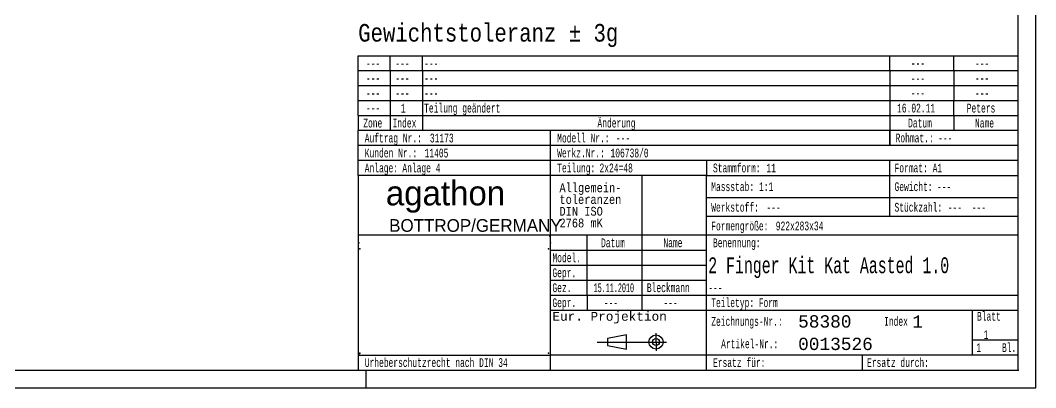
# Model space of a CAD drawing. Extents: x -39 to 802, y -19 to 575.
# Drawn here: x 514.4 to 802.5, y -18.8 to 85.5 of the extents above; entities that cross this region are included whole.
import ezdxf

# ---------------------------------------------------------------- set-up
doc = ezdxf.new("R2010")
doc.units = 0
doc.header["$MEASUREMENT"] = 0
doc.linetypes.add('PUNKT', pattern=[2, 0.5, -1.5])
doc.layers.get('0').update_dxf_attribs({"linetype": 'CONTINUOUS'})
doc.layers.add('1', color=7, linetype='CONTINUOUS')
doc.layers.add('2', color=7, linetype='CONTINUOUS')
doc.styles.add('MONOTXT', font='monotxt.shx')

# ---------------------------------------------------------------- blocks, each defined once
blk = doc.blocks.new('_B_M_P____00035')
at = {"layer": '1', "color": 3}
for p in [(610.75, 20.68), (664.2, 20.68), (610.75, -9.03), (664.2, -9.03)]:
    blk.add_point(p, dxfattribs=at)
blk = doc.blocks.new('DINA1_____00034')
at = {"layer": '1'}
for p, q in [((610.25, 71.22), (610.25, 75.47)), ((610.25, 75.47), (797.45, 75.47)), ((610.25, 66.97), (610.25, 71.22)), ((610.25, 62.72), (610.25, 66.97)), ((610.25, 58.47), (610.25, 62.72)), ((610.25, 58.47), (610.25, 54.22)), ((610.25, 49.97), (610.25, 54.22)), ((610.25, 45.72), (610.25, 49.97)), ((610.25, 41.47), (610.25, 45.72)), ((610.25, 41.47), (610.25, 24.47)), ((610.25, 24.47), (610.25, -9.53)), ((610.25, -9.53), (610.25, -13.79))]:
    blk.add_line(p, q, dxfattribs=at)
at = {"layer": '1', "color": 4}
for p, q in [((619.35, 71.22), (619.35, 75.47)), ((628.45, 71.22), (628.45, 75.47)), ((761.05, 71.22), (761.05, 75.47)), ((779.25, 71.22), (779.25, 75.47)), ((610.25, 71.22), (619.35, 71.22)), ((619.35, 71.22), (628.45, 71.22)), ((619.35, 71.22), (619.35, 66.97)), ((628.45, 71.22), (628.45, 66.97)), ((628.45, 71.22), (761.05, 71.22)), ((761.05, 71.22), (761.05, 66.97)), ((761.05, 71.22), (779.25, 71.22)), ((779.25, 71.22), (779.25, 62.72)), ((779.25, 71.22), (797.45, 71.22)), ((610.25, 66.97), (619.35, 66.97)), ((619.35, 66.97), (628.45, 66.97)), ((619.35, 66.97), (619.35, 62.72)), ((628.45, 66.97), (628.45, 62.72)), ((628.45, 66.97), (761.05, 66.97)), ((761.05, 66.97), (761.05, 62.72)), ((761.05, 66.97), (779.25, 66.97)), ((779.25, 66.97), (797.45, 66.97)), ((610.25, 62.72), (619.35, 62.72)), ((619.35, 62.72), (619.35, 58.47)), ((619.35, 62.72), (628.45, 62.72)), ((628.45, 62.72), (628.45, 58.47)), ((628.45, 62.72), (761.05, 62.72)), ((761.05, 62.72), (761.05, 58.47)), ((761.05, 62.72), (779.25, 62.72)), ((779.25, 58.47), (779.25, 62.72)), ((779.25, 62.72), (797.45, 62.72)), ((610.25, 58.47), (619.35, 58.47)), ((619.35, 58.47), (619.35, 54.22)), ((619.35, 58.47), (628.45, 58.47)), ((628.45, 58.47), (628.45, 54.22)), ((628.45, 58.47), (761.05, 58.47)), ((761.05, 58.47), (761.05, 54.22)), ((761.05, 58.47), (779.25, 58.47)), ((779.25, 58.47), (779.25, 54.22)), ((779.25, 58.47), (797.45, 58.47)), ((664.85, 49.97), (664.85, 54.22)), ((761.05, 49.97), (761.05, 54.22)), ((761.05, 54.22), (761.05, 49.97)), ((664.85, 45.72), (664.85, 49.97)), ((664.85, 45.72), (610.25, 45.72)), ((664.85, 41.47), (664.85, 45.72)), ((709.05, 45.72), (664.85, 45.72)), ((709.05, 45.72), (709.05, 41.47)), ((761.05, 45.72), (709.05, 45.72)), ((761.05, 35.09), (761.05, 45.72)), ((797.45, 45.72), (761.05, 45.72)), ((797.45, 35.09), (709.05, 35.09)), ((761.05, 29.78), (761.05, 35.09)), ((797.45, 29.78), (709.05, 29.78)), ((675.25, 20.22), (675.25, 24.47)), ((690.85, 20.22), (690.85, 24.47)), ((664.85, 20.22), (709.05, 20.22)), ((675.25, 15.97), (675.25, 20.22)), ((690.85, 15.97), (690.85, 20.22)), ((664.85, 15.97), (709.05, 15.97)), ((675.25, 11.72), (675.25, 15.97)), ((690.85, 11.72), (690.85, 15.97)), ((664.85, 11.72), (709.05, 11.72)), ((675.25, 7.47), (675.25, 11.72)), ((690.85, 7.47), (690.85, 11.72)), ((664.85, 7.47), (797.45, 7.47)), ((690.85, 3.22), (690.85, 7.47)), ((686.4, -7.82), (686.4, -3.82)), ((694.74, -5.82), (694.74, -3.32)), ((797.45, -5.28), (784.45, -5.28)), ((678.02, -5.82), (697.74, -5.82)), ((681.02, -6.82), (686.4, -7.82)), ((694.74, -5.82), (694.74, -8.32)), ((610.25, -9.53), (664.85, -9.53)), ((797.45, -9.53), (664.85, -9.53)), ((753.25, -9.53), (753.25, -13.78)), ((612.45, -13.79), (612.45, -18.79))]:
    blk.add_line(p, q, dxfattribs=at)
at = {"layer": '1', "color": 2}
for p, q in [((797.45, 54.22), (761.05, 54.22)), ((664.85, 41.47), (610.25, 41.47)), ((709.05, 41.47), (664.85, 41.47)), ((664.85, 24.47), (664.85, 41.47)), ((690.85, 24.47), (690.85, 41.47)), ((709.05, 35.09), (709.05, 41.47)), ((709.05, 41.47), (761.05, 41.47)), ((761.05, 41.47), (797.45, 41.47)), ((709.05, 29.78), (709.05, 35.09)), ((709.05, 24.47), (709.05, 29.78)), ((797.45, 24.47), (610.25, 24.47)), ((664.85, 20.22), (664.85, 24.47)), ((709.05, 20.22), (709.05, 24.47)), ((664.85, 15.97), (664.85, 20.22)), ((709.05, 11.72), (709.05, 20.22)), ((664.85, 11.72), (664.85, 15.97)), ((664.85, 7.47), (664.85, 11.72)), ((709.05, 3.22), (709.05, 11.72)), ((664.85, 3.22), (664.85, 7.47)), ((664.85, 3.22), (675.25, 3.22)), ((664.85, -13.79), (664.85, 3.22)), ((675.25, 3.22), (797.45, 3.22)), ((709.05, -13.79), (709.05, 3.22)), ((784.45, 3.22), (784.45, -9.53))]:
    blk.add_line(p, q, dxfattribs=at)
at = {"layer": '1', "linetype": 'PUNKT'}
blk.add_line((802.45, -18.79), (802.45, -18.79), dxfattribs=at)
at = {"layer": '1', "color": 4}
for points in [[(-38.55, -18.79), (802.45, -18.79), (802.45, 575.21), (-38.55, 575.21), (-38.55, -18.79)], [(797.45, 49.97), (761.05, 49.97), (664.85, 49.97), (610.25, 49.97)], [(675.25, 7.47), (675.25, 3.22)], [(686.4, -3.82), (681.02, -4.82), (681.02, -6.82)]]:
    blk.add_lwpolyline(points, dxfattribs=at)
at = {"layer": '1'}
blk.add_lwpolyline([(-33.55, -13.79), (797.45, -13.79), (797.45, 570.21), (-33.55, 570.21), (-33.55, -13.79)], dxfattribs=at)
at = {"layer": '1', "color": 2}
for points in [[(628.45, 54.22), (619.35, 54.22), (610.25, 54.22)], [(761.05, 54.22), (664.85, 54.22), (628.45, 54.22)]]:
    blk.add_lwpolyline(points, dxfattribs=at)
at = {"layer": '1', "color": 4}
for radius in [2, 1]:
    blk.add_circle((694.74, -5.82), radius, dxfattribs=at)
at = {"layer": '1'}
for p in [(664.65, 24.27), (610.45, -9.33), (797.45, -13.79)]:
    blk.add_point(p, dxfattribs=at)
at = {"layer": '1', "color": 3}
for p in [(610.45, 22.34), (610.45, 22.34), (610.75, 20.68), (664.2, 20.68), (664.76, 22.34), (664.76, 22.34), (610.45, -9.33), (610.45, -9.33), (610.75, -9.03), (664.2, -9.03), (664.76, -9.33), (664.76, -9.33)]:
    blk.add_point(p, dxfattribs=at)
blk.add_blockref('_B_M_P____00035', (0, 0))
at = {"layer": '1', "color": 2, "style": 'MONOTXT'}
for s, height, width, p in [('Gewichtstoleranz ± 3g', 5, 0.812, (610.25, 79.47)), ('2 Finger Kit Kat Aasted 1.0', 4.5, 0.65, (709.55, 13.72))]:
    blk.add_text(s, height=height, dxfattribs=dict(at, width=width)).set_placement(p)
at = {"layer": '1', "color": 4, "style": 'MONOTXT'}
for s, width, p in [('---', 0.625, (612.46, 72.09)), ('--- ', 0.625, (620.78, 72.09)), ('--- ', 0.625, (628.95, 72.09)), ('--- ', 0.625, (767.03, 72.1)), ('--- ', 0.625, (785.23, 72.09)), ('---', 0.625, (612.46, 67.84)), ('--- ', 0.625, (620.78, 67.84)), ('--- ', 0.625, (628.95, 67.84)), ('--- ', 0.625, (767.03, 67.8)), ('--- ', 0.625, (785.23, 67.84)), ('---', 0.625, (612.46, 63.59)), ('--- ', 0.625, (620.78, 63.59)), ('--- ', 0.625, (628.95, 63.59)), ('--- ', 0.625, (767.03, 63.63)), ('--- ', 0.625, (785.23, 63.59)), ('---', 0.625, (612.46, 59.34)), ('1 ', 0.625, (622.34, 59.34)), ('Teilung geändert ', 0.625, (628.95, 59.34)), ('16.02.11 ', 0.625, (763.12, 59.35)), ('Peters ', 0.625, (782.89, 59.34)), ('Index', 0.625, (620, 55.09)), ('Änderung', 0.625, (678.12, 55.09)), ('Datum', 0.625, (766.25, 55.09)), ('Zone', 0.625, (611.68, 55.09)), ('Name', 0.625, (785.23, 55.09)), (' Auftrag Nr.:', 0.625, (610.75, 50.84)), ('31173 ', 0.625, (630.58, 50.84)), (' Modell Nr.:', 0.625, (665.35, 50.84)), ('--- ', 0.625, (683.35, 50.84)), (' Rohmat.:', 0.625, (761.35, 50.85)), ('--- ', 0.625, (774.77, 50.84)), (' Kunden Nr.:', 0.625, (610.75, 46.59)), ('11405 ', 0.625, (629.08, 46.59)), (' Werkz.Nr.:', 0.625, (665.35, 46.59)), ('106738/0 ', 0.625, (681.83, 46.59)), (' Anlage:', 0.625, (610.75, 42.34)), ('Anlage 4  ', 0.625, (622.78, 42.34)), (' Teilung:', 0.625, (665.35, 42.34)), ('2x24=48 ', 0.625, (678.7, 42.34)), (' Stammform:', 0.625, (709.55, 42.34)), ('11 ', 0.625, (726.06, 42.34)), (' Format: A1', 0.625, (761.05, 42.34)), ('Allgemein-', 0.812, (667.35, 36.72)), (' Massstab:', 0.625, (709.05, 37.03)), ('1:1 ', 0.625, (723.97, 37.03)), (' Gewicht:', 0.625, (761.05, 37.03)), ('--- ', 0.625, (774.44, 37.03)), ('toleranzen', 0.812, (667.35, 33.39)), ('DIN ISO', 0.812, (667.35, 30.05)), (' Werkstoff:', 0.625, (709.05, 31.18)), ('--- ', 0.625, (726.06, 31.18)), (' Stückzahl:', 0.625, (761.05, 31.18)), ('--- ', 0.625, (777.51, 31.18)), ('--- ', 0.625, (784.31, 31.18)), ('2768 mK', 0.812, (667.35, 26.72)), (' Formengröße:', 0.625, (709.05, 25.87)), ('922x283x34 ', 0.625, (728.71, 25.87)), ('Datum', 0.625, (679.15, 21.09)), ('Name', 0.625, (696.83, 21.09)), (' Benennung:', 0.625, (709.55, 21.09)), ('Model.', 0.625, (665.35, 16.84)), ('Gepr.', 0.625, (665.35, 12.59)), ('Gez.', 0.625, (665.35, 8.34)), ('15.11.2010 ', 0.438, (677.04, 8.34)), ('Bleckmann ', 0.625, (692.14, 8.34)), ('--- ', 0.625, (709.55, 8.34)), ('Gepr.', 0.625, (665.35, 4.09)), (' Teiletyp:', 0.625, (709.05, 4.09)), ('Form ', 0.625, (723.89, 4.09)), ('--- ', 0.625, (679.93, 4.09)), ('--- ', 0.625, (696.83, 4.09)), (' Blatt', 0.625, (784.45, 0.22)), (' Zeichnungs-Nr.:', 0.625, (709.05, -1.22)), ('Index', 0.625, (759.45, -1.22)), ('1', 0.625, (787.7, -4.96)), ('          Artikel-Nr.:', 0.625, (699.68, -7.6)), ('1', 0.625, (785.62, -8.66)), ('Bl.', 0.625, (792.9, -8.66)), (' Urheberschutzrecht nach DIN 34', 0.625, (610.75, -12.91)), (' Ersatz für:', 0.625, (709.55, -12.91)), (' Ersatz durch:', 0.625, (753.25, -12.91))]:
    blk.add_text(s, height=2.5, dxfattribs=dict(at, width=width)).set_placement(p)
at = {"layer": '1', "color": 2}
blk.add_text('BOTTROP/GERMANY', height=3.6, dxfattribs=at).set_placement((619.03, 25.47))
at = {"layer": '1', "color": 2, "style": 'MONOTXT'}
for s, height, p in [('Eur. Projektion', 2.5, (665.35, 0.22)), ('58380 ', 3.5, (735.05, -1.72)), ('1 ', 3.5, (767.45, -1.72)), ('0013526 ', 3.5, (735.05, -8.1))]:
    blk.add_text(s, height=height, dxfattribs=at).set_placement(p)
at = {"layer": '2', "color": 9}
blk.add_text('agathon', height=7, dxfattribs=at).set_placement((618.1, 32.97))
blk = doc.blocks.new('ZBL2D00___00033')
blk.add_blockref('DINA1_____00034', (0, 0))

msp = doc.modelspace()

# ---------------------------------------------------------------- block references
msp.add_blockref('ZBL2D00___00033', (0, 0))

doc.saveas('drawing.dxf')
